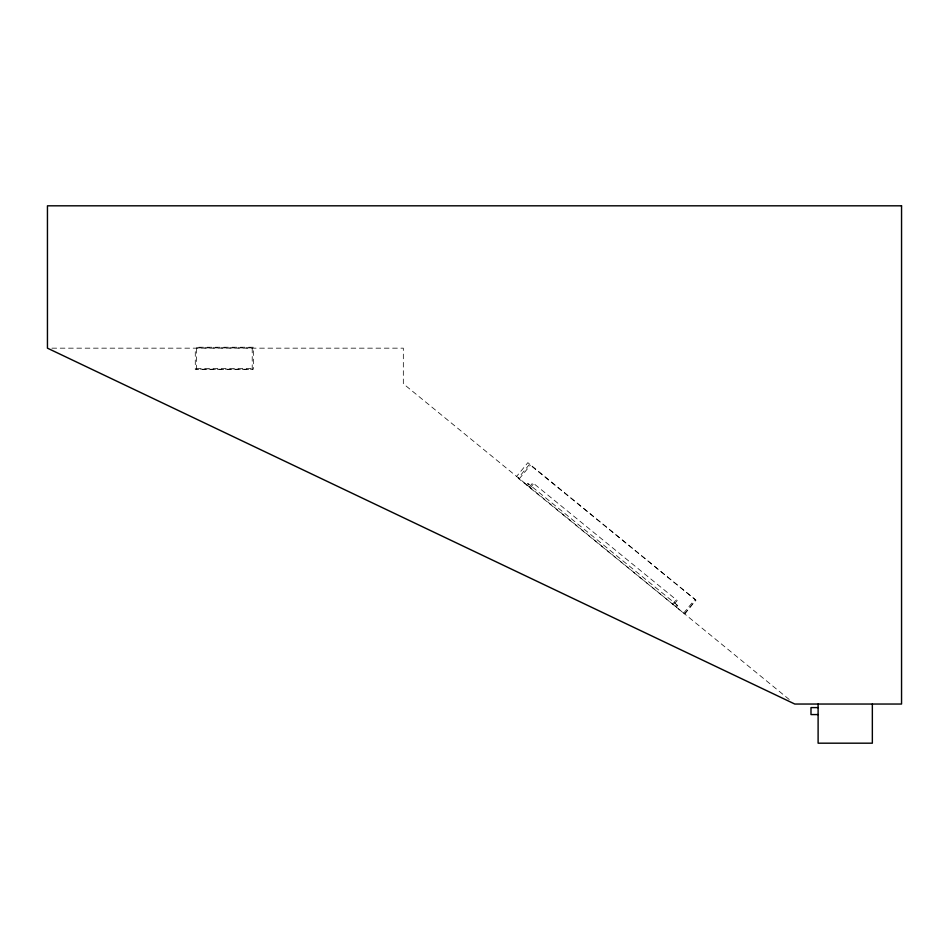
<?xml version="1.0" encoding="UTF-8"?>
<svg xmlns="http://www.w3.org/2000/svg" width="949" height="949" viewBox="0 0 949 949"><rect width="100%" height="100%" fill="white"/><g stroke="black" fill="none" stroke-linecap="round" stroke-linejoin="round"><path stroke-width="0.71" stroke-dasharray="4.75 3.56" d="M519.162 478.96L530.396 465.152M526.458 484.963L527.798 483.302L677.716 605.509M527.442 485.71L528.771 484.037M529.21 487.205L532.816 482.792L677.206 600.503L673.6 604.916M530.194 487.964L533.777 483.527M672.616 604.169L676.222 599.756M675.38 606.423L676.732 604.762M676.364 607.17L677.693 605.498M683.648 613.161L694.893 599.377M684.62 613.896L695.878 600.124L529.423 464.417L518.178 478.213L684.632 613.92L695.866 600.112L527.869 462.661L516.6 476.434M196.396 347.88L253.336 347.88M51.898 348.164L403.325 348.164L403.325 383.752L790.209 700.291M196.396 368.592L253.336 368.592M252.22 348.164L252.22 369.517L195.28 369.517L195.28 348.164M253.336 347.239L196.396 347.239L196.396 369.232L253.336 369.232L253.336 347.239"/><path stroke-width="1.42" d="M818.109 707.598L810.992 707.598L810.992 714.573L818.109 714.573M872.345 704.039L872.345 743.186L818.109 743.186L818.109 704.039M901.55 205.814L47.45 205.814L47.45 348.164L794.788 704.039L901.55 704.039L901.55 205.814"/></g></svg>
